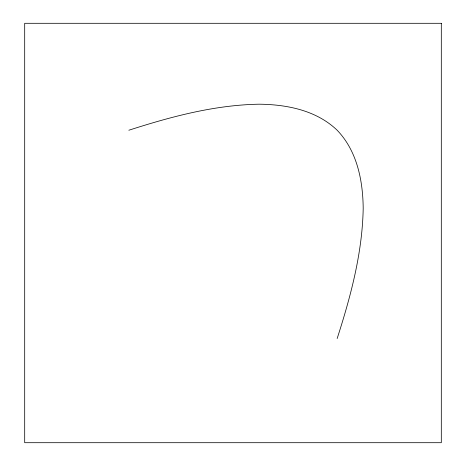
<?xml version="1.0" encoding="UTF-8"?>
<svg xmlns="http://www.w3.org/2000/svg" width="466" height="466" viewBox="0 0 466 466"><rect width="100%" height="100%" fill="white"/><g stroke="black" fill="none" stroke-linecap="round" stroke-linejoin="round"><path stroke-width="0.7" d="M337.157 338.543C350.741 296.364 362.391 252.933 363.195 208.354C362.915 180.505 357.084 150.978 337.157 130.235C316.414 110.308 286.887 104.477 259.038 104.198C214.459 105.001 171.028 116.651 128.843 130.235M441.308 23.3L24.692 23.3L24.692 442.7L441.308 442.7L441.308 23.3"/></g></svg>
